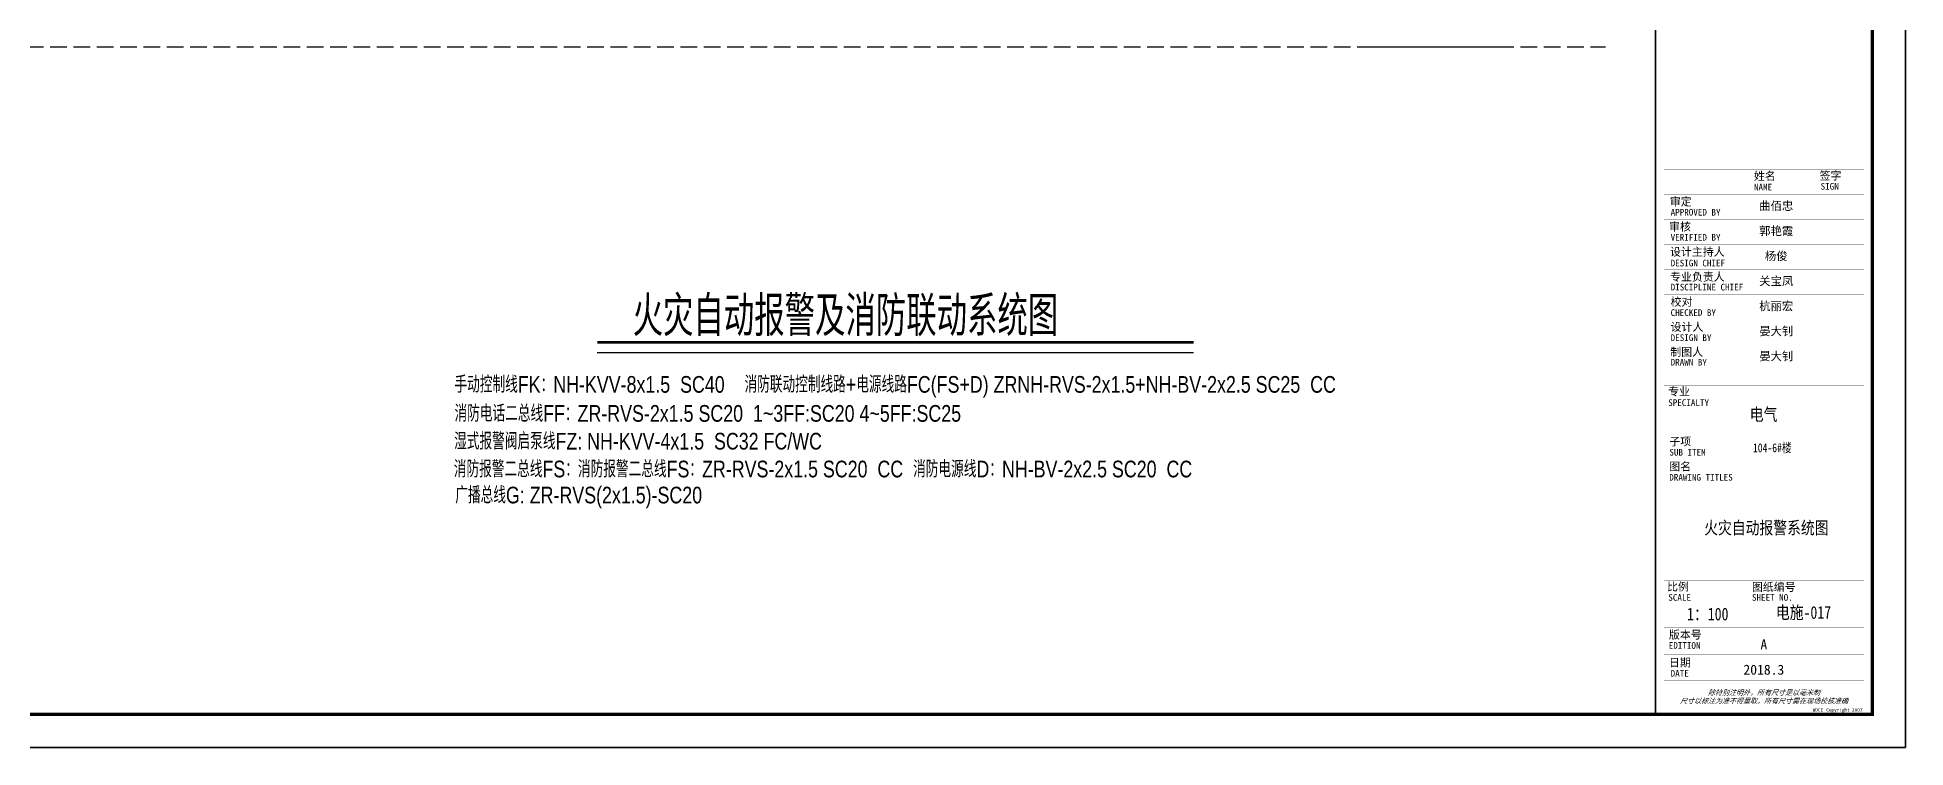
# Model space of a CAD drawing. Extents: x -54686 to 596156, y -555137 to 71395.
# Drawn here: x -26633 to 29414, y -483226 to -461944 of the extents above; entities that cross this region are included whole.
import ezdxf
from ezdxf.enums import TextEntityAlignment as Align

# ---------------------------------------------------------------- set-up
doc = ezdxf.new("R2010")
doc.units = 0
doc.header["$LTSCALE"] = 1000
doc.linetypes.add('CONTINOUS', pattern=[0])
doc.linetypes.add('DASH', pattern=[0.35, 0.25, -0.1])
doc.layers.get('0').update_dxf_attribs({"linetype": 'CONTINUOUS'})
for name, color, linetype in [('DIM-系统', 3, 'CONTINUOUS'), ('LAYER1', 7, 'CONTINOUS'), ('SHEET_TEXT', 7, 'CONTINUOUS'), ('TEL_TEXT', 3, 'CONTINUOUS'), ('TEL_TITLE', 6, 'CONTINUOUS')]:
    doc.layers.add(name, color=color, linetype=linetype)
doc.layers.add('PUB_TEXT', color=7, linetype='CONTINUOUS', plot=False)
doc.styles.add('_HZTXT', font='ROS', dxfattribs={"width": 0.8, "bigfont": 'JD'})
doc.styles.add('H-图名', font='', dxfattribs={"width": 0.8, "height": 9})
doc.styles.add('华文细黑', font='STXIHEI.TTF', dxfattribs={"height": 10})
doc.styles.get('H-图名').set_extended_font_data('SimSun')

# ---------------------------------------------------------------- blocks, each defined once
blk = doc.blocks.new('WDCE Copyright200X')
at = {"const_width": 0.016}
blk.add_lwpolyline([(-10.6, 1.26, 1), (-11.4, 1.26, 1)], format="xyb", close=True, dxfattribs=at)
at = {"style": '华文细黑'}
for s, p in [('WDCE ', (-11.46, 0.5)), ('     Copyright ', (-3.51, 0.5))]:
    blk.add_text(s, height=1, dxfattribs=at).set_placement(p, align=Align.BOTTOM_RIGHT)
blk.add_text('c', height=0.6, dxfattribs=at).set_placement((-11.04, 1.35), align=Align.MIDDLE_CENTER)
blk.add_attdef('200X', text='', height=1, dxfattribs=at).set_placement((-0.45, 0.5), align=Align.BOTTOM_RIGHT)
blk = doc.blocks.new('SDG AETH AE5H')
at = {"layer": 'DIM-系统'}
blk.add_lwpolyline([(-54686, 13482), (29414, 13482), (29414, -45918), (-54686, -45918)], close=True, dxfattribs=at)

msp = doc.modelspace()

# ---------------------------------------------------------------- linework, layer by layer
for p, q in [((13138, -462224), (17306, -462224)), ((-9836, -471391), (8053, -471391))]:
    msp.add_line(p, q)
at = {"const_width": 50}
msp.add_lwpolyline([(21914, -482226), (28414, -482226), (28414, -432176), (21914, -432176)], close=True, dxfattribs=at)
for points, const_width in [([(22164, -471900), (28164, -471900), (28164, -465900), (22164, -465900), (22164, -471900)], 5), ([(24664, -465900), (24664, -471900)], 5), ([(26414, -465900), (26414, -471900)], 5), ([(22164, -466650), (28164, -466650)], 5), ([(22164, -467400), (28164, -467400)], 5), ([(22164, -468150), (28164, -468150)], 5), ([(22164, -468900), (28164, -468900)], 5), ([(22164, -469650), (28164, -469650)], 5), ([(22164, -470400), (28164, -470400)], 5), ([(-9836, -471080), (8053, -471080)], 75), ([(22164, -471150), (28164, -471150)], 5), ([(22164, -472376), (28164, -472376), (28164, -481226), (22164, -481226), (22164, -472376)], 5), ([(22164, -473876), (28164, -473876)], 5), ([(22164, -474626), (28164, -474626)], 5), ([(22164, -478226), (28164, -478226)], 5), ([(24664, -478226), (24664, -479626)], 5), ([(22164, -479626), (28164, -479626)], 5), ([(22164, -480426), (28164, -480426)], 5)]:
    msp.add_lwpolyline(points, dxfattribs=dict(const_width=const_width))
at = {"layer": 'LAYER1', "linetype": 'DASH', "ltscale": 2}
msp.add_line((-33244, -462224), (20414, -462224), dxfattribs=at)
at = {"layer": 'TEL_TITLE', "color": 6}
msp.add_lwpolyline([(-54686, -483226), (29414, -483226), (29414, -423826), (-54686, -423826)], close=True, dxfattribs=at)
at = {"layer": 'TEL_TITLE', "color": 6, "const_width": 100}
msp.add_lwpolyline([(-52186, -482226), (28414, -482226), (28414, -424826), (-52186, -424826)], close=True, dxfattribs=at)

# ---------------------------------------------------------------- block references
at = {"xscale": 100, "yscale": 100, "zscale": 100}
msp.add_blockref('WDCE Copyright200X', (28164, -482226), dxfattribs=at).add_auto_attribs({'200X': '2007'})
at = {"layer": 'DIM-系统'}
msp.add_blockref('SDG AETH AE5H', (0, -437308), dxfattribs=at)

# ---------------------------------------------------------------- texts
at = {"style": '华文细黑'}
for s, height, p in [('姓名', 240, (24863, -465978)), ('签字', 240, (26833, -465969)), ('SIGN', 200, (26864, -466306)), ('审定', 240, (22341, -466745)), ('NAME', 200, (24864, -466330)), ('APPROVED BY', 200, (22364, -467082)), ('审核', 240, (22318, -467496)), ('VERIFIED BY', 200, (22364, -467834)), ('设计主持人', 240, (22346, -468250)), ('专业负责人', 240, (22347, -469000)), ('DESIGN CHIEF', 200, (22364, -468607)), ('DISCIPLINE CHIEF', 200, (22364, -469327)), ('校对', 240, (22364, -469750)), ('CHECKED BY', 200, (22364, -470089)), ('设计人', 240, (22364, -470500)), ('制图人', 240, (22353, -471250)), ('DESIGN BY', 200, (22364, -470843)), ('DRAWN BY', 200, (22364, -471576)), ('专业', 240, (22291, -472433)), ('SPECIALTY', 200, (22291, -472788)), ('子项', 240, (22326, -473934)), ('SUB ITEM', 200, (22326, -474276)), ('图名', 240, (22323, -474685)), ('DRAWING TITLES', 200, (22323, -475026)), ('比例', 240, (22258, -478284)), ('SCALE', 200, (22295, -478626)), ('SHEET NO.', 200, (24803, -478626)), ('图纸编号', 240, (24803, -478293)), ('版本号', 240, (22313, -479723)), ('EDITION', 200, (22307, -480065)), ('日期', 240, (22313, -480557)), ('DATE', 200, (22364, -480899))]:
    msp.add_text(s, height=height, dxfattribs=at).set_placement(p, align=Align.TOP_LEFT)
at = {"color": 4, "style": '华文细黑'}
for s, p in [('A', (25160, -480285)), ('2018.3', (25160, -481041))]:
    msp.add_text(s, height=300, dxfattribs=at).set_placement(p, align=Align.CENTER)
at = {"style": '华文细黑', "oblique": 20}
for s, p in [('尺寸以标注为准不得量取，所有尺寸需在现场校核准确', (25164, -481826)), ('除特别注明外，所有尺寸是以毫米制', (25164, -481576))]:
    msp.add_text(s, height=150, dxfattribs=at).set_placement(p, align=Align.MIDDLE_CENTER)
at = {"layer": 'PUB_TEXT', "style": '_HZTXT', "width": 0.8}
msp.add_text('火灾自动报警及消防联动系统图', height=1200, rotation=0, dxfattribs=at).set_placement((-8775, -470894, -39448))
at = {"layer": 'SHEET_TEXT', "style": '华文细黑'}
for tag, p in [('曲佰忠', (25532, -466871)), ('郭艳霞', (25532, -467621)), ('杨俊', (25532, -468371)), ('关宝凤', (25532, -469121)), ('杭丽宏', (25532, -469871)), ('晏大钊', (25532, -470621)), ('晏大钊', (25532, -471371))]:
    msp.add_attdef(tag, text='', height=250, dxfattribs=at).set_placement(p, align=Align.TOP_CENTER)
at = {"layer": 'TEL_TEXT', "width": 0.8}
for s, height, style, p in [('手动控制线FK：NH-KVV-8x1.5  SC40    消防联动控制线路+电源线路FC(FS+D) ZRNH-RVS-2x1.5+NH-BV-2x2.5 SC25  CC', 500, '_HZTXT', (-14120, -472592)), ('消防电话二总线FF：ZR-RVS-2x1.5 SC20  1~3FF:SC20 4~5FF:SC25 ', 500, '_HZTXT', (-14120, -473461)), ('电气', 379.7, 'H-图名', (24737, -473431)), ('湿式报警阀启泵线FZ: NH-KVV-4x1.5  SC32 FC/WC', 500, '_HZTXT', (-14130, -474294)), ('104-6#楼', 265.8, 'H-图名', (24833, -474375)), ('消防报警二总线FS：消防报警二总线FS：ZR-RVS-2x1.5 SC20  CC  消防电源线D：NH-BV-2x2.5 SC20  CC', 500, '_HZTXT', (-14140, -475128)), ('广播总线G: ZR-RVS(2x1.5)-SC20', 500, '_HZTXT', (-14096, -475908)), ('火灾自动报警系统图', 379.7, 'H-图名', (23371, -476829)), ('1：100', 379.7, 'H-图名', (22858, -479413)), ('电施-017', 379.7, 'H-图名', (25522, -479366))]:
    msp.add_text(s, height=height, dxfattribs=dict(at, style=style)).set_placement(p)

doc.saveas('drawing.dxf')
